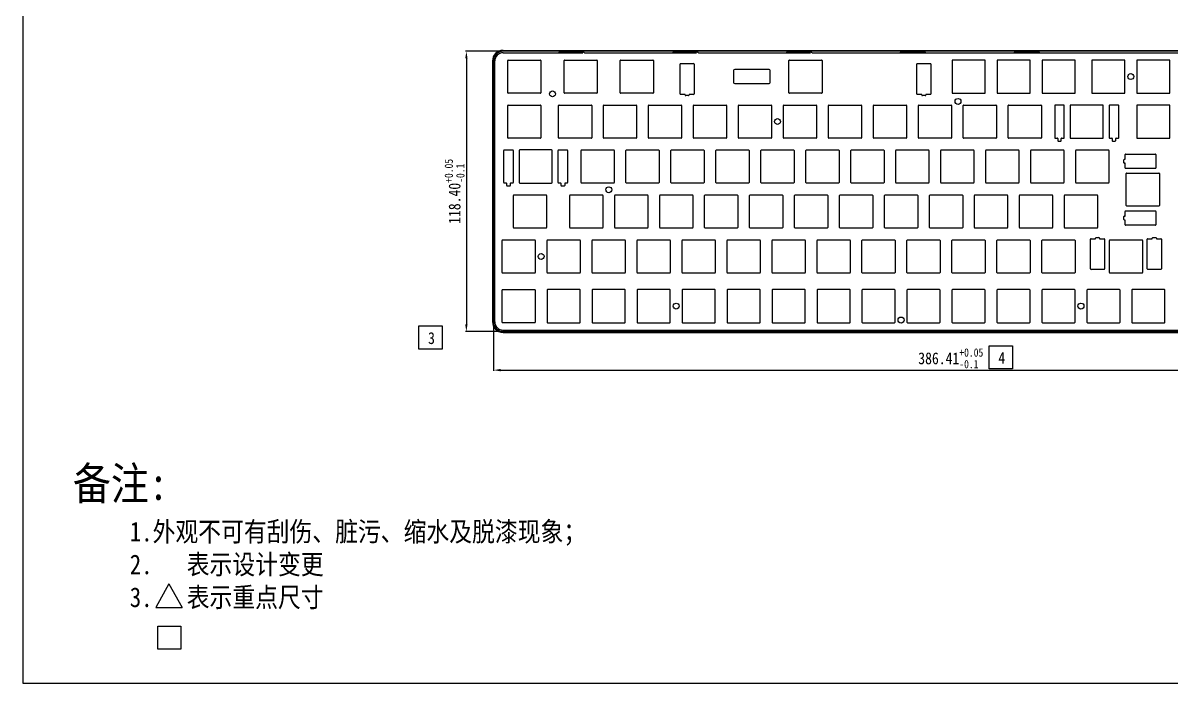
# Model space of a CAD drawing. Header units: millimetres. Extents: x 217 to 1040, y -1841 to -1207.
# Drawn here: x 216.9 to 701.9, y -1841.4 to -1562.5 of the extents above; entities that cross this region are included whole.
import ezdxf

# ---------------------------------------------------------------- set-up
doc = ezdxf.new("R2010")
doc.units = ezdxf.units.MM
doc.header["$PDMODE"] = 3
doc.header["$PDSIZE"] = 8
doc.layers.get('0').update_dxf_attribs({"linetype": 'CONTINUOUS'})
doc.layers.get('Defpoints').update_dxf_attribs({"linetype": 'CONTINUOUS'})
for name, color, linetype in [('图框', 7, 'CONTINUOUS'), ('文字说明', 7, 'CONTINUOUS'), ('标注尺寸', 2, 'CONTINUOUS')]:
    doc.layers.add(name, color=color, linetype=linetype)
doc.styles.get("Standard").update_dxf_attribs({"font": '', "width": 0.85, "height": 5})
doc.styles.get('Standard').set_extended_font_data('SimSun')
doc.dimstyles.get("Standard").update_dxf_attribs({"dimtxt": 5, "dimasz": 3, "dimexe": 0.3, "dimexo": 0.3, "dimgap": 1, "dimtad": 1, "dimzin": 1, "dimdsep": 46, "dimtxsty": 'Standard', "dimcen": 0.09, "dimclrd": 3, "dimclre": 3, "dimclrt": 3, "dimadec": 0, "dimazin": 2, "dimtp": 0.01, "dimtm": 0.01, "dimtfac": 1, "dimtofl": 0, "dimtmove": 0, "dimatfit": 3, "dimfxl": 0, "dimtolj": 1, "dimarcsym": 0})

# ---------------------------------------------------------------- blocks, each defined once
blk = doc.blocks.new('*D51')
at = {"layer": 'Defpoints', "color": 0}
for p in [(419.75, -1574.49), (404.23, -1692.89), (419.75, -1692.89)]:
    blk.add_point(p, dxfattribs=at)
at = {"layer": '标注尺寸', "color": 3, "lineweight": -2}
for p, q in [((419.45, -1574.49), (403.93, -1574.49)), ((404.23, -1577.49), (404.23, -1689.89)), ((419.45, -1692.89), (403.93, -1692.89))]:
    blk.add_line(p, q, dxfattribs=at)
at = {"layer": '标注尺寸', "color": 3}
for points in [[(403.73, -1577.49), (404.73, -1577.49), (404.23, -1574.49)], [(403.73, -1689.89), (404.73, -1689.89), (404.23, -1692.89)]]:
    blk.add_solid(points, dxfattribs=at)
at = {"layer": '标注尺寸', "color": 3, "insert": (399.23, -1633.69), "char_height": 5, "attachment_point": 5, "rotation": 90}
blk.add_mtext('\\A1;118.40{\\H0.7x;\\S+0.05^ -0.1;}', dxfattribs=at)
blk = doc.blocks.new('*D57')
at = {"layer": 'Defpoints', "color": 0}
for p in [(415.65, -1688.79), (802.06, -1688.79), (802.06, -1709.22)]:
    blk.add_point(p, dxfattribs=at)
at = {"layer": '标注尺寸', "color": 3, "lineweight": -2}
for p, q in [((415.65, -1689.09), (415.65, -1709.52)), ((802.06, -1689.09), (802.06, -1709.52)), ((418.65, -1709.22), (799.06, -1709.22))]:
    blk.add_line(p, q, dxfattribs=at)
at = {"layer": '标注尺寸', "color": 3}
for points in [[(418.65, -1708.72), (418.65, -1709.72), (415.65, -1709.22)], [(799.06, -1708.72), (799.06, -1709.72), (802.06, -1709.22)]]:
    blk.add_solid(points, dxfattribs=at)
at = {"layer": '标注尺寸', "color": 3, "insert": (608.86, -1704.22), "char_height": 5, "attachment_point": 5}
blk.add_mtext('\\A1;386.41{\\H0.7x;\\S+0.05^ -0.1;}', dxfattribs=at)

msp = doc.modelspace()

# ---------------------------------------------------------------- linework, layer by layer
at = {"color": 7, "linetype": 'Continuous'}
for p, q in [((419.753, -1574.092), (797.964, -1574.092)), ((797.964, -1574.492), (419.753, -1574.492)), ((419.753, -1575.092), (453.42, -1575.092)), ((444.771, -1574.663), (452.545, -1574.663)), ((454.284, -1575.092), (501.5, -1575.092)), ((492.851, -1574.663), (500.625, -1574.663)), ((502.366, -1575.092), (549.58, -1575.092)), ((540.931, -1574.663), (548.705, -1574.663)), ((550.444, -1575.092), (712.809, -1575.092)), ((589.011, -1574.663), (596.785, -1574.663)), ((637.091, -1574.663), (644.865, -1574.663)), ((415.253, -1578.592), (415.253, -1688.791)), ((415.653, -1688.791), (415.653, -1578.592)), ((416.253, -1688.791), (416.253, -1578.592)), ((421.728, -1591.992), (421.728, -1578.392)), ((421.928, -1578.192), (435.528, -1578.192)), ((435.728, -1578.392), (435.728, -1591.992)), ((445.488, -1591.992), (445.488, -1578.392)), ((445.688, -1578.192), (459.288, -1578.192)), ((459.488, -1578.392), (459.488, -1591.992)), ((469.248, -1591.992), (469.248, -1578.392)), ((469.448, -1578.192), (483.048, -1578.192)), ((483.248, -1578.392), (483.248, -1591.992)), ((494.483, -1592.442), (494.483, -1579.942)), ((494.733, -1579.692), (500.233, -1579.692)), ((500.483, -1579.942), (500.483, -1592.442)), ((540.508, -1591.992), (540.508, -1578.392)), ((540.708, -1578.192), (554.308, -1578.192)), ((554.508, -1578.392), (554.508, -1591.992)), ((594.483, -1592.442), (594.483, -1579.942)), ((594.733, -1579.692), (600.233, -1579.692)), ((600.483, -1579.942), (600.483, -1592.442)), ((609.408, -1578.392), (609.408, -1591.992)), ((623.208, -1578.192), (609.608, -1578.192)), ((623.408, -1591.992), (623.408, -1578.392)), ((628.408, -1578.392), (628.408, -1591.992)), ((642.208, -1578.192), (628.608, -1578.192)), ((642.408, -1591.992), (642.408, -1578.392)), ((647.408, -1578.392), (647.408, -1591.992)), ((661.208, -1578.192), (647.608, -1578.192)), ((661.408, -1591.992), (661.408, -1578.392)), ((668.408, -1578.392), (668.408, -1591.992)), ((682.208, -1578.192), (668.608, -1578.192)), ((682.408, -1591.992), (682.408, -1578.392)), ((687.408, -1578.392), (687.408, -1591.992)), ((701.208, -1578.192), (687.608, -1578.192)), ((701.408, -1591.992), (701.408, -1578.392)), ((517.135, -1582.66), (517.135, -1587.66)), ((532.135, -1582.16), (517.635, -1582.16)), ((532.635, -1587.66), (532.635, -1582.66)), ((415.753, -1598.12), (415.753, -1587.864)), ((517.635, -1588.16), (532.135, -1588.16)), ((435.528, -1592.192), (421.928, -1592.192)), ((459.288, -1592.192), (445.688, -1592.192)), ((483.048, -1592.192), (469.448, -1592.192)), ((496.633, -1592.692), (494.733, -1592.692)), ((496.633, -1592.942), (496.633, -1592.692)), ((498.083, -1593.192), (496.883, -1593.192)), ((498.333, -1592.692), (498.333, -1592.942)), ((500.233, -1592.692), (498.333, -1592.692)), ((554.308, -1592.192), (540.708, -1592.192)), ((596.633, -1592.692), (594.733, -1592.692)), ((596.633, -1592.942), (596.633, -1592.692)), ((598.083, -1593.192), (596.883, -1593.192)), ((598.333, -1592.692), (598.333, -1592.942)), ((600.233, -1592.692), (598.333, -1592.692)), ((609.608, -1592.192), (623.208, -1592.192)), ((628.608, -1592.192), (642.208, -1592.192)), ((647.608, -1592.192), (661.208, -1592.192)), ((668.608, -1592.192), (682.208, -1592.192)), ((687.608, -1592.192), (701.208, -1592.192)), ((421.728, -1610.992), (421.728, -1597.392)), ((421.928, -1597.192), (435.528, -1597.192)), ((435.728, -1597.392), (435.728, -1610.992)), ((443.168, -1610.992), (443.168, -1597.392)), ((443.368, -1597.192), (456.968, -1597.192)), ((457.168, -1597.392), (457.168, -1610.992)), ((462.168, -1610.992), (462.168, -1597.392)), ((462.368, -1597.192), (475.968, -1597.192)), ((476.168, -1597.392), (476.168, -1610.992)), ((481.168, -1610.992), (481.168, -1597.392)), ((481.368, -1597.192), (494.968, -1597.192)), ((495.168, -1597.392), (495.168, -1610.992)), ((500.168, -1610.992), (500.168, -1597.392)), ((500.368, -1597.192), (513.968, -1597.192)), ((514.168, -1597.392), (514.168, -1610.992)), ((519.168, -1610.992), (519.168, -1597.392)), ((519.368, -1597.192), (532.968, -1597.192)), ((533.168, -1597.392), (533.168, -1610.992)), ((538.168, -1610.992), (538.168, -1597.392)), ((538.368, -1597.192), (551.968, -1597.192)), ((552.168, -1597.392), (552.168, -1610.992)), ((557.168, -1610.992), (557.168, -1597.392)), ((557.368, -1597.192), (570.968, -1597.192)), ((571.168, -1597.392), (571.168, -1610.992)), ((576.168, -1610.992), (576.168, -1597.392)), ((576.368, -1597.192), (589.968, -1597.192)), ((590.168, -1597.392), (590.168, -1610.992)), ((595.168, -1610.992), (595.168, -1597.392)), ((595.368, -1597.192), (608.968, -1597.192)), ((609.168, -1597.392), (609.168, -1610.992)), ((614.168, -1610.992), (614.168, -1597.392)), ((614.368, -1597.192), (627.968, -1597.192)), ((628.168, -1597.392), (628.168, -1610.992)), ((633.168, -1610.992), (633.168, -1597.392)), ((633.368, -1597.192), (646.968, -1597.192)), ((647.168, -1597.392), (647.168, -1610.992)), ((652.798, -1597.392), (652.798, -1610.992)), ((656.598, -1597.192), (652.998, -1597.192)), ((656.798, -1610.992), (656.798, -1597.392)), ((659.298, -1597.392), (659.298, -1610.992)), ((673.098, -1597.192), (659.498, -1597.192)), ((673.298, -1610.992), (673.298, -1597.392)), ((675.798, -1597.392), (675.798, -1610.992)), ((679.598, -1597.192), (675.998, -1597.192)), ((679.798, -1610.992), (679.798, -1597.392)), ((687.408, -1597.392), (687.408, -1610.992)), ((701.208, -1597.192), (687.608, -1597.192)), ((701.408, -1610.992), (701.408, -1597.392)), ((435.528, -1611.192), (421.928, -1611.192)), ((456.968, -1611.192), (443.368, -1611.192)), ((475.968, -1611.192), (462.368, -1611.192)), ((494.968, -1611.192), (481.368, -1611.192)), ((513.968, -1611.192), (500.368, -1611.192)), ((532.968, -1611.192), (519.368, -1611.192)), ((551.968, -1611.192), (538.368, -1611.192)), ((570.968, -1611.192), (557.368, -1611.192)), ((589.968, -1611.192), (576.368, -1611.192)), ((608.968, -1611.192), (595.368, -1611.192)), ((627.968, -1611.192), (614.368, -1611.192)), ((646.968, -1611.192), (633.368, -1611.192)), ((652.998, -1611.192), (653.848, -1611.192)), ((654.048, -1611.392), (654.048, -1612.242)), ((654.248, -1612.442), (655.348, -1612.442)), ((655.548, -1612.242), (655.548, -1611.392)), ((655.748, -1611.192), (656.598, -1611.192)), ((659.498, -1611.192), (673.098, -1611.192)), ((675.998, -1611.192), (676.848, -1611.192)), ((677.048, -1611.392), (677.048, -1612.242)), ((677.248, -1612.442), (678.348, -1612.442)), ((678.548, -1612.242), (678.548, -1611.392)), ((678.748, -1611.192), (679.598, -1611.192)), ((687.608, -1611.192), (701.208, -1611.192)), ((420.008, -1629.992), (420.008, -1616.392)), ((420.208, -1616.192), (423.808, -1616.192)), ((424.008, -1616.392), (424.008, -1629.992)), ((426.508, -1616.462), (426.508, -1629.922)), ((440.238, -1616.192), (426.778, -1616.192)), ((440.508, -1629.922), (440.508, -1616.462)), ((443.008, -1629.992), (443.008, -1616.392)), ((443.208, -1616.192), (446.808, -1616.192)), ((447.008, -1616.392), (447.008, -1629.992)), ((452.658, -1629.992), (452.658, -1616.392)), ((452.858, -1616.192), (466.458, -1616.192)), ((466.658, -1616.392), (466.658, -1629.992)), ((471.658, -1629.992), (471.658, -1616.392)), ((471.858, -1616.192), (485.458, -1616.192)), ((485.658, -1616.392), (485.658, -1629.992)), ((490.658, -1629.992), (490.658, -1616.392)), ((490.858, -1616.192), (504.458, -1616.192)), ((504.658, -1616.392), (504.658, -1629.992)), ((509.658, -1629.992), (509.658, -1616.392)), ((509.858, -1616.192), (523.458, -1616.192)), ((523.658, -1616.392), (523.658, -1629.992)), ((528.658, -1629.992), (528.658, -1616.392)), ((528.858, -1616.192), (542.458, -1616.192)), ((542.658, -1616.392), (542.658, -1629.992)), ((547.658, -1629.992), (547.658, -1616.392)), ((547.858, -1616.192), (561.458, -1616.192)), ((561.658, -1616.392), (561.658, -1629.992)), ((566.658, -1629.992), (566.658, -1616.392)), ((566.858, -1616.192), (580.458, -1616.192)), ((580.658, -1616.392), (580.658, -1629.992)), ((585.658, -1629.992), (585.658, -1616.392)), ((585.858, -1616.192), (599.458, -1616.192)), ((599.658, -1616.392), (599.658, -1629.992)), ((604.658, -1629.992), (604.658, -1616.392)), ((604.858, -1616.192), (618.458, -1616.192)), ((618.658, -1616.392), (618.658, -1629.992)), ((623.658, -1629.992), (623.658, -1616.392)), ((623.858, -1616.192), (637.458, -1616.192)), ((637.658, -1616.392), (637.658, -1629.992)), ((642.658, -1629.992), (642.658, -1616.392)), ((642.858, -1616.192), (656.458, -1616.192)), ((656.658, -1616.392), (656.658, -1629.992)), ((661.658, -1629.992), (661.658, -1616.392)), ((661.858, -1616.192), (675.458, -1616.192)), ((675.658, -1616.392), (675.658, -1629.992)), ((682.521, -1620.122), (682.521, -1618.172)), ((682.721, -1617.972), (695.321, -1617.972)), ((695.521, -1618.172), (695.521, -1623.772)), ((682.021, -1621.622), (682.021, -1620.322)), ((682.221, -1620.122), (682.521, -1620.122)), ((682.521, -1621.822), (682.221, -1621.822)), ((682.521, -1623.772), (682.521, -1621.822)), ((695.321, -1623.972), (682.721, -1623.972)), ((683.018, -1639.722), (683.018, -1626.122)), ((683.218, -1625.922), (696.818, -1625.922)), ((697.018, -1626.122), (697.018, -1639.722)), ((421.058, -1630.192), (420.208, -1630.192)), ((421.258, -1631.242), (421.258, -1630.392)), ((422.558, -1631.442), (421.458, -1631.442)), ((422.758, -1630.392), (422.758, -1631.242)), ((423.808, -1630.192), (422.958, -1630.192)), ((426.778, -1630.192), (440.238, -1630.192)), ((444.058, -1630.192), (443.208, -1630.192)), ((444.258, -1631.242), (444.258, -1630.392)), ((445.558, -1631.442), (444.458, -1631.442)), ((445.758, -1630.392), (445.758, -1631.242)), ((446.808, -1630.192), (445.958, -1630.192)), ((466.458, -1630.192), (452.858, -1630.192)), ((485.458, -1630.192), (471.858, -1630.192)), ((504.458, -1630.192), (490.858, -1630.192)), ((523.458, -1630.192), (509.858, -1630.192)), ((542.458, -1630.192), (528.858, -1630.192)), ((561.458, -1630.192), (547.858, -1630.192)), ((580.458, -1630.192), (566.858, -1630.192)), ((599.458, -1630.192), (585.858, -1630.192)), ((618.458, -1630.192), (604.858, -1630.192)), ((637.458, -1630.192), (623.858, -1630.192)), ((656.458, -1630.192), (642.858, -1630.192)), ((675.458, -1630.192), (661.858, -1630.192)), ((415.753, -1643.868), (415.753, -1635.116)), ((424.123, -1648.992), (424.123, -1635.392)), ((424.323, -1635.192), (437.923, -1635.192)), ((438.123, -1635.392), (438.123, -1648.992)), ((447.888, -1648.992), (447.888, -1635.392)), ((448.088, -1635.192), (461.688, -1635.192)), ((461.888, -1635.392), (461.888, -1648.992)), ((466.888, -1648.992), (466.888, -1635.392)), ((467.088, -1635.192), (480.688, -1635.192)), ((480.888, -1635.392), (480.888, -1648.992)), ((485.888, -1648.992), (485.888, -1635.392)), ((486.088, -1635.192), (499.688, -1635.192)), ((499.888, -1635.392), (499.888, -1648.992)), ((504.888, -1648.992), (504.888, -1635.392)), ((505.088, -1635.192), (518.688, -1635.192)), ((518.888, -1635.392), (518.888, -1648.992)), ((523.888, -1648.992), (523.888, -1635.392)), ((524.088, -1635.192), (537.688, -1635.192)), ((537.888, -1635.392), (537.888, -1648.992)), ((542.888, -1648.992), (542.888, -1635.392)), ((543.088, -1635.192), (556.688, -1635.192)), ((556.888, -1635.392), (556.888, -1648.992)), ((561.888, -1648.992), (561.888, -1635.392)), ((562.088, -1635.192), (575.688, -1635.192)), ((575.888, -1635.392), (575.888, -1648.992)), ((580.888, -1648.992), (580.888, -1635.392)), ((581.088, -1635.192), (594.688, -1635.192)), ((594.888, -1635.392), (594.888, -1648.992)), ((599.888, -1648.992), (599.888, -1635.392)), ((600.088, -1635.192), (613.688, -1635.192)), ((613.888, -1635.392), (613.888, -1648.992)), ((618.888, -1648.992), (618.888, -1635.392)), ((619.088, -1635.192), (632.688, -1635.192)), ((632.888, -1635.392), (632.888, -1648.992)), ((637.888, -1648.992), (637.888, -1635.392)), ((638.088, -1635.192), (651.688, -1635.192)), ((651.888, -1635.392), (651.888, -1648.992)), ((656.888, -1648.992), (656.888, -1635.392)), ((657.088, -1635.192), (670.688, -1635.192)), ((670.888, -1635.392), (670.888, -1648.992)), ((682.221, -1644.122), (682.521, -1644.122)), ((682.521, -1644.122), (682.521, -1642.172)), ((682.721, -1641.972), (695.321, -1641.972)), ((696.818, -1639.922), (683.218, -1639.922)), ((695.521, -1642.172), (695.521, -1647.772)), ((682.021, -1645.622), (682.021, -1644.322)), ((682.521, -1645.822), (682.221, -1645.822)), ((682.521, -1647.772), (682.521, -1645.822)), ((695.321, -1647.972), (682.721, -1647.972)), ((437.923, -1649.192), (424.323, -1649.192)), ((461.688, -1649.192), (448.088, -1649.192)), ((480.688, -1649.192), (467.088, -1649.192)), ((499.688, -1649.192), (486.088, -1649.192)), ((518.688, -1649.192), (505.088, -1649.192)), ((537.688, -1649.192), (524.088, -1649.192)), ((556.688, -1649.192), (543.088, -1649.192)), ((575.688, -1649.192), (562.088, -1649.192)), ((594.688, -1649.192), (581.088, -1649.192)), ((613.688, -1649.192), (600.088, -1649.192)), ((632.688, -1649.192), (619.088, -1649.192)), ((651.688, -1649.192), (638.088, -1649.192)), ((670.688, -1649.192), (657.088, -1649.192)), ((668.108, -1653.692), (670.008, -1653.692)), ((670.008, -1653.692), (670.008, -1653.442)), ((670.258, -1653.192), (671.458, -1653.192)), ((671.708, -1653.442), (671.708, -1653.692)), ((671.708, -1653.692), (673.608, -1653.692)), ((692.108, -1653.692), (694.008, -1653.692)), ((694.008, -1653.692), (694.008, -1653.442)), ((694.258, -1653.192), (695.458, -1653.192)), ((695.708, -1653.442), (695.708, -1653.692)), ((695.708, -1653.692), (697.608, -1653.692)), ((419.358, -1667.992), (419.358, -1654.392)), ((419.558, -1654.192), (433.158, -1654.192)), ((433.358, -1654.392), (433.358, -1667.992)), ((438.358, -1667.992), (438.358, -1654.392)), ((438.558, -1654.192), (452.158, -1654.192)), ((452.358, -1654.392), (452.358, -1667.992)), ((457.358, -1667.992), (457.358, -1654.392)), ((457.558, -1654.192), (471.158, -1654.192)), ((471.358, -1654.392), (471.358, -1667.992)), ((476.358, -1667.992), (476.358, -1654.392)), ((476.558, -1654.192), (490.158, -1654.192)), ((490.358, -1654.392), (490.358, -1667.992)), ((495.358, -1667.992), (495.358, -1654.392)), ((495.558, -1654.192), (509.158, -1654.192)), ((509.358, -1654.392), (509.358, -1667.992)), ((514.358, -1667.992), (514.358, -1654.392)), ((514.558, -1654.192), (528.158, -1654.192)), ((528.358, -1654.392), (528.358, -1667.992)), ((533.358, -1667.992), (533.358, -1654.392)), ((533.558, -1654.192), (547.158, -1654.192)), ((547.358, -1654.392), (547.358, -1667.992)), ((552.358, -1667.992), (552.358, -1654.392)), ((552.558, -1654.192), (566.158, -1654.192)), ((566.358, -1654.392), (566.358, -1667.992)), ((571.358, -1667.992), (571.358, -1654.392)), ((571.558, -1654.192), (585.158, -1654.192)), ((585.358, -1654.392), (585.358, -1667.992)), ((590.358, -1667.992), (590.358, -1654.392)), ((590.558, -1654.192), (604.158, -1654.192)), ((604.358, -1654.392), (604.358, -1667.992)), ((609.358, -1667.992), (609.358, -1654.392)), ((609.558, -1654.192), (623.158, -1654.192)), ((623.358, -1654.392), (623.358, -1667.992)), ((628.358, -1667.992), (628.358, -1654.392)), ((628.558, -1654.192), (642.158, -1654.192)), ((642.358, -1654.392), (642.358, -1667.992)), ((647.358, -1667.992), (647.358, -1654.392)), ((647.558, -1654.192), (661.158, -1654.192)), ((661.358, -1654.392), (661.358, -1667.992)), ((667.858, -1666.442), (667.858, -1653.942)), ((673.858, -1653.942), (673.858, -1666.442)), ((675.858, -1667.992), (675.858, -1654.392)), ((676.058, -1654.192), (689.658, -1654.192)), ((689.858, -1654.392), (689.858, -1667.992)), ((691.858, -1666.442), (691.858, -1653.942)), ((697.858, -1653.942), (697.858, -1666.442)), ((415.753, -1675.02), (415.753, -1664.764)), ((433.158, -1668.192), (419.558, -1668.192)), ((452.158, -1668.192), (438.558, -1668.192)), ((471.158, -1668.192), (457.558, -1668.192)), ((490.158, -1668.192), (476.558, -1668.192)), ((509.158, -1668.192), (495.558, -1668.192)), ((528.158, -1668.192), (514.558, -1668.192)), ((547.158, -1668.192), (533.558, -1668.192)), ((566.158, -1668.192), (552.558, -1668.192)), ((585.158, -1668.192), (571.558, -1668.192)), ((604.158, -1668.192), (590.558, -1668.192)), ((623.158, -1668.192), (609.558, -1668.192)), ((642.158, -1668.192), (628.558, -1668.192)), ((661.158, -1668.192), (647.558, -1668.192)), ((673.608, -1666.692), (668.108, -1666.692)), ((689.658, -1668.192), (676.058, -1668.192)), ((697.608, -1666.692), (692.108, -1666.692)), ((419.358, -1688.992), (419.358, -1675.392)), ((419.558, -1675.192), (433.158, -1675.192)), ((433.358, -1675.392), (433.358, -1688.992)), ((438.358, -1675.392), (438.358, -1688.992)), ((452.158, -1675.192), (438.558, -1675.192)), ((452.358, -1688.992), (452.358, -1675.392)), ((457.358, -1675.392), (457.358, -1688.992)), ((471.158, -1675.192), (457.558, -1675.192)), ((471.358, -1688.992), (471.358, -1675.392)), ((476.358, -1675.392), (476.358, -1688.992)), ((490.158, -1675.192), (476.558, -1675.192)), ((490.358, -1688.992), (490.358, -1675.392)), ((495.358, -1675.392), (495.358, -1688.992)), ((509.158, -1675.192), (495.558, -1675.192)), ((509.358, -1688.992), (509.358, -1675.392)), ((514.358, -1675.392), (514.358, -1688.992)), ((528.158, -1675.192), (514.558, -1675.192)), ((528.358, -1688.992), (528.358, -1675.392)), ((533.358, -1675.392), (533.358, -1688.992)), ((547.158, -1675.192), (533.558, -1675.192)), ((547.358, -1688.992), (547.358, -1675.392)), ((552.358, -1675.392), (552.358, -1688.992)), ((566.158, -1675.192), (552.558, -1675.192)), ((566.358, -1688.992), (566.358, -1675.392)), ((571.358, -1675.392), (571.358, -1688.992)), ((585.158, -1675.192), (571.558, -1675.192)), ((585.358, -1688.992), (585.358, -1675.392)), ((590.358, -1675.392), (590.358, -1688.992)), ((604.158, -1675.192), (590.558, -1675.192)), ((604.358, -1688.992), (604.358, -1675.392)), ((609.358, -1675.392), (609.358, -1688.992)), ((623.158, -1675.192), (609.558, -1675.192)), ((623.358, -1688.992), (623.358, -1675.392)), ((628.358, -1675.392), (628.358, -1688.992)), ((642.158, -1675.192), (628.558, -1675.192)), ((642.358, -1688.992), (642.358, -1675.392)), ((647.358, -1675.392), (647.358, -1688.992)), ((661.158, -1675.192), (647.558, -1675.192)), ((661.358, -1688.992), (661.358, -1675.392)), ((666.358, -1675.392), (666.358, -1688.992)), ((680.158, -1675.192), (666.558, -1675.192)), ((680.358, -1688.992), (680.358, -1675.392)), ((685.358, -1675.392), (685.358, -1688.992)), ((699.158, -1675.192), (685.558, -1675.192)), ((699.358, -1688.992), (699.358, -1675.392)), ((433.158, -1689.192), (419.558, -1689.192)), ((419.753, -1692.292), (797.964, -1692.292)), ((438.558, -1689.192), (452.158, -1689.192)), ((457.558, -1689.192), (471.158, -1689.192)), ((476.558, -1689.192), (490.158, -1689.192)), ((495.558, -1689.192), (509.158, -1689.192)), ((514.558, -1689.192), (528.158, -1689.192)), ((533.558, -1689.192), (547.158, -1689.192)), ((552.558, -1689.192), (566.158, -1689.192)), ((571.558, -1689.192), (585.158, -1689.192)), ((590.558, -1689.192), (604.158, -1689.192)), ((609.558, -1689.192), (623.158, -1689.192)), ((628.558, -1689.192), (642.158, -1689.192)), ((647.558, -1689.192), (661.158, -1689.192)), ((666.558, -1689.192), (680.158, -1689.192)), ((685.558, -1689.192), (699.158, -1689.192)), ((419.753, -1692.892), (797.964, -1692.892)), ((419.753, -1693.292), (797.964, -1693.292)), ((460.53, -1692.792), (470.786, -1692.792)), ((501.53, -1692.792), (511.786, -1692.792)), ((541.53, -1692.792), (551.786, -1692.792)), ((584.43, -1692.792), (594.686, -1692.792)), ((632.93, -1692.792), (643.186, -1692.792))]:
    msp.add_line(p, q, dxfattribs=at)
for centre in [(684.908, -1585.192), (440.609, -1592.487), (611.917, -1595.672), (535.668, -1604.192), (464.388, -1632.992), (435.813, -1661.192), (492.858, -1682.155), (663.858, -1682.155), (587.858, -1688.055)]:
    msp.add_circle(centre, 1.25, dxfattribs=at)
for centre, radius, start, end in [((419.753, -1578.592), 4.5, 90.00182, 180), ((419.753, -1578.592), 4.1, 90, 180.00365), ((419.753, -1578.592), 3.5, 90, 180.00183), ((421.928, -1578.392), 0.2, 90, 180), ((435.528, -1578.392), 0.2, 0, 90), ((445.688, -1578.392), 0.2, 90, 180), ((459.288, -1578.392), 0.2, 0, 90), ((469.448, -1578.392), 0.2, 90, 180), ((483.048, -1578.392), 0.2, 0, 90), ((494.733, -1579.942), 0.25, 90, 180), ((500.233, -1579.942), 0.25, 0, 90), ((540.708, -1578.392), 0.2, 90, 180), ((554.308, -1578.392), 0.2, 0, 90), ((594.733, -1579.942), 0.25, 90, 180), ((600.233, -1579.942), 0.25, 0, 90), ((609.608, -1578.392), 0.2, 90, 180), ((623.208, -1578.392), 0.2, 0, 90), ((628.608, -1578.392), 0.2, 90, 180), ((642.208, -1578.392), 0.2, 0, 90), ((647.608, -1578.392), 0.2, 90, 180), ((661.208, -1578.392), 0.2, 0, 90), ((668.608, -1578.392), 0.2, 90, 180), ((682.208, -1578.392), 0.2, 0, 90), ((687.608, -1578.392), 0.2, 90, 180), ((701.208, -1578.392), 0.2, 0, 90), ((517.635, -1582.66), 0.5, 90, 180), ((532.135, -1582.66), 0.5, 0, 90), ((416.253, -1587.864), 0.5, 90, 180), ((517.635, -1587.66), 0.5, 180, 270), ((532.135, -1587.66), 0.5, 270, 0), ((421.928, -1591.992), 0.2, 180, 270), ((435.528, -1591.992), 0.2, 270, 0), ((445.688, -1591.992), 0.2, 180, 270), ((459.288, -1591.992), 0.2, 270, 0), ((469.448, -1591.992), 0.2, 180, 270), ((483.048, -1591.992), 0.2, 270, 0), ((494.733, -1592.442), 0.25, 180, 270), ((496.883, -1592.942), 0.25, 180, 270), ((498.083, -1592.942), 0.25, 270, 0), ((500.233, -1592.442), 0.25, 270, 0), ((540.708, -1591.992), 0.2, 180, 270), ((554.308, -1591.992), 0.2, 270, 0), ((594.733, -1592.442), 0.25, 180, 270), ((596.883, -1592.942), 0.25, 180, 270), ((598.083, -1592.942), 0.25, 270, 0), ((600.233, -1592.442), 0.25, 270, 0), ((609.608, -1591.992), 0.2, 180, 270), ((623.208, -1591.992), 0.2, 270, 0), ((628.608, -1591.992), 0.2, 180, 270), ((642.208, -1591.992), 0.2, 270, 0), ((647.608, -1591.992), 0.2, 180, 270), ((661.208, -1591.992), 0.2, 270, 0), ((668.608, -1591.992), 0.2, 180, 270), ((682.208, -1591.992), 0.2, 270, 0), ((687.608, -1591.992), 0.2, 180, 270), ((701.208, -1591.992), 0.2, 270, 0), ((416.253, -1598.12), 0.5, 180, 270), ((421.928, -1597.392), 0.2, 90, 180), ((435.528, -1597.392), 0.2, 0, 90), ((443.368, -1597.392), 0.2, 90, 180), ((456.968, -1597.392), 0.2, 0, 90), ((462.368, -1597.392), 0.2, 90, 180), ((475.968, -1597.392), 0.2, 0, 90), ((481.368, -1597.392), 0.2, 90, 180), ((494.968, -1597.392), 0.2, 0, 90), ((500.368, -1597.392), 0.2, 90, 180), ((513.968, -1597.392), 0.2, 0, 90), ((519.368, -1597.392), 0.2, 90, 180), ((532.968, -1597.392), 0.2, 0, 90), ((538.368, -1597.392), 0.2, 90, 180), ((551.968, -1597.392), 0.2, 0, 90), ((557.368, -1597.392), 0.2, 90, 180), ((570.968, -1597.392), 0.2, 0, 90), ((576.368, -1597.392), 0.2, 90, 180), ((589.968, -1597.392), 0.2, 0, 90), ((595.368, -1597.392), 0.2, 90, 180), ((608.968, -1597.392), 0.2, 0, 90), ((614.368, -1597.392), 0.2, 90, 180), ((627.968, -1597.392), 0.2, 0, 90), ((633.368, -1597.392), 0.2, 90, 180), ((646.968, -1597.392), 0.2, 0, 90), ((652.998, -1597.392), 0.2, 90, 180), ((656.598, -1597.392), 0.2, 0, 90), ((659.498, -1597.392), 0.2, 90, 180), ((673.098, -1597.392), 0.2, 0, 90), ((675.998, -1597.392), 0.2, 90, 180), ((679.598, -1597.392), 0.2, 0, 90), ((687.608, -1597.392), 0.2, 90, 180), ((701.208, -1597.392), 0.2, 0, 90), ((421.928, -1610.992), 0.2, 180, 270), ((435.528, -1610.992), 0.2, 270, 0), ((443.368, -1610.992), 0.2, 180, 270), ((456.968, -1610.992), 0.2, 270, 0), ((462.368, -1610.992), 0.2, 180, 270), ((475.968, -1610.992), 0.2, 270, 0), ((481.368, -1610.992), 0.2, 180, 270), ((494.968, -1610.992), 0.2, 270, 0), ((500.368, -1610.992), 0.2, 180, 270), ((513.968, -1610.992), 0.2, 270, 0), ((519.368, -1610.992), 0.2, 180, 270), ((532.968, -1610.992), 0.2, 270, 0), ((538.368, -1610.992), 0.2, 180, 270), ((551.968, -1610.992), 0.2, 270, 0), ((557.368, -1610.992), 0.2, 180, 270), ((570.968, -1610.992), 0.2, 270, 0), ((576.368, -1610.992), 0.2, 180, 270), ((589.968, -1610.992), 0.2, 270, 0), ((595.368, -1610.992), 0.2, 180, 270), ((608.968, -1610.992), 0.2, 270, 0), ((614.368, -1610.992), 0.2, 180, 270), ((627.968, -1610.992), 0.2, 270, 0), ((633.368, -1610.992), 0.2, 180, 270), ((646.968, -1610.992), 0.2, 270, 0), ((652.998, -1610.992), 0.2, 180, 270), ((653.848, -1611.392), 0.2, 0, 90), ((654.248, -1612.242), 0.2, 180, 270), ((655.348, -1612.242), 0.2, 270, 0), ((655.748, -1611.392), 0.2, 90, 180), ((656.598, -1610.992), 0.2, 270, 0), ((659.498, -1610.992), 0.2, 180, 270), ((673.098, -1610.992), 0.2, 270, 0), ((675.998, -1610.992), 0.2, 180, 270), ((676.848, -1611.392), 0.2, 0, 90), ((677.248, -1612.242), 0.2, 180, 270), ((678.348, -1612.242), 0.2, 270, 0), ((678.748, -1611.392), 0.2, 90, 180), ((679.598, -1610.992), 0.2, 270, 0), ((687.608, -1610.992), 0.2, 180, 270), ((701.208, -1610.992), 0.2, 270, 0), ((420.208, -1616.392), 0.2, 90, 180), ((423.808, -1616.392), 0.2, 0, 90), ((426.778, -1616.462), 0.27, 90, 180), ((440.238, -1616.462), 0.27, 0, 90), ((443.208, -1616.392), 0.2, 90, 180), ((446.808, -1616.392), 0.2, 0, 90), ((452.858, -1616.392), 0.2, 90, 180), ((466.458, -1616.392), 0.2, 0, 90), ((471.858, -1616.392), 0.2, 90, 180), ((485.458, -1616.392), 0.2, 0, 90), ((490.858, -1616.392), 0.2, 90, 180), ((504.458, -1616.392), 0.2, 0, 90), ((509.858, -1616.392), 0.2, 90, 180), ((523.458, -1616.392), 0.2, 0, 90), ((528.858, -1616.392), 0.2, 90, 180), ((542.458, -1616.392), 0.2, 0, 90), ((547.858, -1616.392), 0.2, 90, 180), ((561.458, -1616.392), 0.2, 0, 90), ((566.858, -1616.392), 0.2, 90, 180), ((580.458, -1616.392), 0.2, 0, 90), ((585.858, -1616.392), 0.2, 90, 180), ((599.458, -1616.392), 0.2, 0, 90), ((604.858, -1616.392), 0.2, 90, 180), ((618.458, -1616.392), 0.2, 0, 90), ((623.858, -1616.392), 0.2, 90, 180), ((637.458, -1616.392), 0.2, 0, 90), ((642.858, -1616.392), 0.2, 90, 180), ((656.458, -1616.392), 0.2, 0, 90), ((661.858, -1616.392), 0.2, 90, 180), ((675.458, -1616.392), 0.2, 0, 90), ((682.721, -1618.172), 0.2, 90, 180), ((695.321, -1618.172), 0.2, 0, 90), ((682.221, -1620.322), 0.2, 90, 180), ((682.221, -1621.622), 0.2, 180, 270), ((682.721, -1623.772), 0.2, 180, 270), ((695.321, -1623.772), 0.2, 270, 0), ((683.218, -1626.122), 0.2, 90, 180), ((696.818, -1626.122), 0.2, 0, 90), ((420.208, -1629.992), 0.2, 180, 270), ((421.058, -1630.392), 0.2, 0, 90), ((421.458, -1631.242), 0.2, 180, 270), ((422.558, -1631.242), 0.2, 270, 0), ((422.958, -1630.392), 0.2, 90, 180), ((423.808, -1629.992), 0.2, 270, 0), ((426.778, -1629.922), 0.27, 180, 270), ((440.238, -1629.922), 0.27, 270, 0), ((443.208, -1629.992), 0.2, 180, 270), ((444.058, -1630.392), 0.2, 0, 90), ((444.458, -1631.242), 0.2, 180, 270), ((445.558, -1631.242), 0.2, 270, 0), ((445.958, -1630.392), 0.2, 90, 180), ((446.808, -1629.992), 0.2, 270, 0), ((452.858, -1629.992), 0.2, 180, 270), ((466.458, -1629.992), 0.2, 270, 0), ((471.858, -1629.992), 0.2, 180, 270), ((485.458, -1629.992), 0.2, 270, 0), ((490.858, -1629.992), 0.2, 180, 270), ((504.458, -1629.992), 0.2, 270, 0), ((509.858, -1629.992), 0.2, 180, 270), ((523.458, -1629.992), 0.2, 270, 0), ((528.858, -1629.992), 0.2, 180, 270), ((542.458, -1629.992), 0.2, 270, 0), ((547.858, -1629.992), 0.2, 180, 270), ((561.458, -1629.992), 0.2, 270, 0), ((566.858, -1629.992), 0.2, 180, 270), ((580.458, -1629.992), 0.2, 270, 0), ((585.858, -1629.992), 0.2, 180, 270), ((599.458, -1629.992), 0.2, 270, 0), ((604.858, -1629.992), 0.2, 180, 270), ((618.458, -1629.992), 0.2, 270, 0), ((623.858, -1629.992), 0.2, 180, 270), ((637.458, -1629.992), 0.2, 270, 0), ((642.858, -1629.992), 0.2, 180, 270), ((656.458, -1629.992), 0.2, 270, 0), ((661.858, -1629.992), 0.2, 180, 270), ((675.458, -1629.992), 0.2, 270, 0), ((416.253, -1635.116), 0.5, 90, 180), ((424.323, -1635.392), 0.2, 90, 180), ((437.923, -1635.392), 0.2, 0, 90), ((448.088, -1635.392), 0.2, 90, 180), ((461.688, -1635.392), 0.2, 0, 90), ((467.088, -1635.392), 0.2, 90, 180), ((480.688, -1635.392), 0.2, 0, 90), ((486.088, -1635.392), 0.2, 90, 180), ((499.688, -1635.392), 0.2, 0, 90), ((505.088, -1635.392), 0.2, 90, 180), ((518.688, -1635.392), 0.2, 0, 90), ((524.088, -1635.392), 0.2, 90, 180), ((537.688, -1635.392), 0.2, 0, 90), ((543.088, -1635.392), 0.2, 90, 180), ((556.688, -1635.392), 0.2, 0, 90), ((562.088, -1635.392), 0.2, 90, 180), ((575.688, -1635.392), 0.2, 0, 90), ((581.088, -1635.392), 0.2, 90, 180), ((594.688, -1635.392), 0.2, 0, 90), ((600.088, -1635.392), 0.2, 90, 180), ((613.688, -1635.392), 0.2, 0, 90), ((619.088, -1635.392), 0.2, 90, 180), ((632.688, -1635.392), 0.2, 0, 90), ((638.088, -1635.392), 0.2, 90, 180), ((651.688, -1635.392), 0.2, 0, 90), ((657.088, -1635.392), 0.2, 90, 180), ((670.688, -1635.392), 0.2, 0, 90), ((416.253, -1643.868), 0.5, 180, 270), ((682.221, -1644.322), 0.2, 90, 180), ((682.721, -1642.172), 0.2, 90, 180), ((683.218, -1639.722), 0.2, 180, 270), ((695.321, -1642.172), 0.2, 0, 90), ((696.818, -1639.722), 0.2, 270, 0), ((424.323, -1648.992), 0.2, 180, 270), ((437.923, -1648.992), 0.2, 270, 0), ((448.088, -1648.992), 0.2, 180, 270), ((461.688, -1648.992), 0.2, 270, 0), ((467.088, -1648.992), 0.2, 180, 270), ((480.688, -1648.992), 0.2, 270, 0), ((486.088, -1648.992), 0.2, 180, 270), ((499.688, -1648.992), 0.2, 270, 0), ((505.088, -1648.992), 0.2, 180, 270), ((518.688, -1648.992), 0.2, 270, 0), ((524.088, -1648.992), 0.2, 180, 270), ((537.688, -1648.992), 0.2, 270, 0), ((543.088, -1648.992), 0.2, 180, 270), ((556.688, -1648.992), 0.2, 270, 0), ((562.088, -1648.992), 0.2, 180, 270), ((575.688, -1648.992), 0.2, 270, 0), ((581.088, -1648.992), 0.2, 180, 270), ((594.688, -1648.992), 0.2, 270, 0), ((600.088, -1648.992), 0.2, 180, 270), ((613.688, -1648.992), 0.2, 270, 0), ((619.088, -1648.992), 0.2, 180, 270), ((632.688, -1648.992), 0.2, 270, 0), ((638.088, -1648.992), 0.2, 180, 270), ((651.688, -1648.992), 0.2, 270, 0), ((657.088, -1648.992), 0.2, 180, 270), ((670.688, -1648.992), 0.2, 270, 0), ((682.221, -1645.622), 0.2, 180, 270), ((682.721, -1647.772), 0.2, 180, 270), ((695.321, -1647.772), 0.2, 270, 0), ((668.108, -1653.942), 0.25, 90, 180), ((670.258, -1653.442), 0.25, 90, 180), ((671.458, -1653.442), 0.25, 0, 90), ((673.608, -1653.942), 0.25, 0, 90), ((692.108, -1653.942), 0.25, 90, 180), ((694.258, -1653.442), 0.25, 90, 180), ((695.458, -1653.442), 0.25, 0, 90), ((697.608, -1653.942), 0.25, 0, 90), ((419.558, -1654.392), 0.2, 90, 180), ((433.158, -1654.392), 0.2, 0, 90), ((438.558, -1654.392), 0.2, 90, 180), ((452.158, -1654.392), 0.2, 0, 90), ((457.558, -1654.392), 0.2, 90, 180), ((471.158, -1654.392), 0.2, 0, 90), ((476.558, -1654.392), 0.2, 90, 180), ((490.158, -1654.392), 0.2, 0, 90), ((495.558, -1654.392), 0.2, 90, 180), ((509.158, -1654.392), 0.2, 0, 90), ((514.558, -1654.392), 0.2, 90, 180), ((528.158, -1654.392), 0.2, 0, 90), ((533.558, -1654.392), 0.2, 90, 180), ((547.158, -1654.392), 0.2, 0, 90), ((552.558, -1654.392), 0.2, 90, 180), ((566.158, -1654.392), 0.2, 0, 90), ((571.558, -1654.392), 0.2, 90, 180), ((585.158, -1654.392), 0.2, 0, 90), ((590.558, -1654.392), 0.2, 90, 180), ((604.158, -1654.392), 0.2, 0, 90), ((609.558, -1654.392), 0.2, 90, 180), ((623.158, -1654.392), 0.2, 0, 90), ((628.558, -1654.392), 0.2, 90, 180), ((642.158, -1654.392), 0.2, 0, 90), ((647.558, -1654.392), 0.2, 90, 180), ((661.158, -1654.392), 0.2, 0, 90), ((676.058, -1654.392), 0.2, 90, 180), ((689.658, -1654.392), 0.2, 0, 90), ((416.253, -1664.764), 0.5, 90, 180), ((419.558, -1667.992), 0.2, 180, 270), ((433.158, -1667.992), 0.2, 270, 0), ((438.558, -1667.992), 0.2, 180, 270), ((452.158, -1667.992), 0.2, 270, 0), ((457.558, -1667.992), 0.2, 180, 270), ((471.158, -1667.992), 0.2, 270, 0), ((476.558, -1667.992), 0.2, 180, 270), ((490.158, -1667.992), 0.2, 270, 0), ((495.558, -1667.992), 0.2, 180, 270), ((509.158, -1667.992), 0.2, 270, 0), ((514.558, -1667.992), 0.2, 180, 270), ((528.158, -1667.992), 0.2, 270, 0), ((533.558, -1667.992), 0.2, 180, 270), ((547.158, -1667.992), 0.2, 270, 0), ((552.558, -1667.992), 0.2, 180, 270), ((566.158, -1667.992), 0.2, 270, 0), ((571.558, -1667.992), 0.2, 180, 270), ((585.158, -1667.992), 0.2, 270, 0), ((590.558, -1667.992), 0.2, 180, 270), ((604.158, -1667.992), 0.2, 270, 0), ((609.558, -1667.992), 0.2, 180, 270), ((623.158, -1667.992), 0.2, 270, 0), ((628.558, -1667.992), 0.2, 180, 270), ((642.158, -1667.992), 0.2, 270, 0), ((647.558, -1667.992), 0.2, 180, 270), ((661.158, -1667.992), 0.2, 270, 0), ((668.108, -1666.442), 0.25, 180, 270), ((673.608, -1666.442), 0.25, 270, 0), ((676.058, -1667.992), 0.2, 180, 270), ((689.658, -1667.992), 0.2, 270, 0), ((692.108, -1666.442), 0.25, 180, 270), ((697.608, -1666.442), 0.25, 270, 0), ((416.253, -1675.02), 0.5, 180, 270), ((419.558, -1675.392), 0.2, 90, 180), ((433.158, -1675.392), 0.2, 0, 90), ((438.558, -1675.392), 0.2, 90, 180), ((452.158, -1675.392), 0.2, 0, 90), ((457.558, -1675.392), 0.2, 90, 180), ((471.158, -1675.392), 0.2, 0, 90), ((476.558, -1675.392), 0.2, 90, 180), ((490.158, -1675.392), 0.2, 0, 90), ((495.558, -1675.392), 0.2, 90, 180), ((509.158, -1675.392), 0.2, 0, 90), ((514.558, -1675.392), 0.2, 90, 180), ((528.158, -1675.392), 0.2, 0, 90), ((533.558, -1675.392), 0.2, 90, 180), ((547.158, -1675.392), 0.2, 0, 90), ((552.558, -1675.392), 0.2, 90, 180), ((566.158, -1675.392), 0.2, 0, 90), ((571.558, -1675.392), 0.2, 90, 180), ((585.158, -1675.392), 0.2, 0, 90), ((590.558, -1675.392), 0.2, 90, 180), ((604.158, -1675.392), 0.2, 0, 90), ((609.558, -1675.392), 0.2, 90, 180), ((623.158, -1675.392), 0.2, 0, 90), ((628.558, -1675.392), 0.2, 90, 180), ((642.158, -1675.392), 0.2, 0, 90), ((647.558, -1675.392), 0.2, 90, 180), ((661.158, -1675.392), 0.2, 0, 90), ((666.558, -1675.392), 0.2, 90, 180), ((680.158, -1675.392), 0.2, 0, 90), ((685.558, -1675.392), 0.2, 90, 180), ((699.158, -1675.392), 0.2, 0, 90), ((419.753, -1688.792), 4.5, 180, 269.99818), ((419.753, -1688.792), 4.1, 180, 269.99637), ((419.753, -1688.792), 3.5, 179.99818, 270), ((419.558, -1688.992), 0.2, 180, 270), ((433.158, -1688.992), 0.2, 270, 0), ((438.558, -1688.992), 0.2, 180, 270), ((452.158, -1688.992), 0.2, 270, 0), ((457.558, -1688.992), 0.2, 180, 270), ((460.53, -1692.292), 0.5, 180, 270), ((470.786, -1692.292), 0.5, 270, 0), ((471.158, -1688.992), 0.2, 270, 0), ((476.558, -1688.992), 0.2, 180, 270), ((490.158, -1688.992), 0.2, 270, 0), ((495.558, -1688.992), 0.2, 180, 270), ((501.53, -1692.292), 0.5, 180, 270), ((509.158, -1688.992), 0.2, 270, 0), ((511.786, -1692.292), 0.5, 270, 0), ((514.558, -1688.992), 0.2, 180, 270), ((528.158, -1688.992), 0.2, 270, 0), ((533.558, -1688.992), 0.2, 180, 270), ((541.53, -1692.292), 0.5, 180, 270), ((547.158, -1688.992), 0.2, 270, 0), ((551.786, -1692.292), 0.5, 270, 0), ((552.558, -1688.992), 0.2, 180, 270), ((566.158, -1688.992), 0.2, 270, 0), ((571.558, -1688.992), 0.2, 180, 270), ((584.43, -1692.292), 0.5, 180, 270), ((585.158, -1688.992), 0.2, 270, 0), ((590.558, -1688.992), 0.2, 180, 270), ((594.686, -1692.292), 0.5, 270, 0), ((604.158, -1688.992), 0.2, 270, 0), ((609.558, -1688.992), 0.2, 180, 270), ((623.158, -1688.992), 0.2, 270, 0), ((628.558, -1688.992), 0.2, 180, 270), ((632.93, -1692.292), 0.5, 180, 270), ((642.158, -1688.992), 0.2, 270, 0), ((643.186, -1692.292), 0.5, 270, 0), ((647.558, -1688.992), 0.2, 180, 270), ((661.158, -1688.992), 0.2, 270, 0), ((666.558, -1688.992), 0.2, 180, 270), ((680.158, -1688.992), 0.2, 270, 0), ((685.558, -1688.992), 0.2, 180, 270), ((699.158, -1688.992), 0.2, 270, 0)]:
    msp.add_arc(centre, radius, start, end, dxfattribs=at)
for points in [[(443.03, -1575.092), (443.568, -1574.831), (444.173, -1574.663), (444.771, -1574.663)], [(452.545, -1574.663), (453.143, -1574.663), (453.748, -1574.831), (454.286, -1575.092)], [(491.11, -1575.092), (491.648, -1574.831), (492.253, -1574.663), (492.851, -1574.663)], [(500.625, -1574.663), (501.223, -1574.663), (501.828, -1574.831), (502.366, -1575.092)], [(539.19, -1575.092), (539.728, -1574.831), (540.333, -1574.663), (540.931, -1574.663)], [(548.705, -1574.663), (549.303, -1574.663), (549.908, -1574.831), (550.446, -1575.092)], [(587.27, -1575.092), (587.808, -1574.831), (588.413, -1574.663), (589.011, -1574.663)], [(596.785, -1574.663), (597.383, -1574.663), (597.988, -1574.831), (598.526, -1575.092)], [(635.35, -1575.092), (635.888, -1574.831), (636.493, -1574.663), (637.091, -1574.663)], [(644.865, -1574.663), (645.463, -1574.663), (646.068, -1574.831), (646.606, -1575.092)]]:
    msp.add_open_spline(points, degree=3, dxfattribs=at)
at = {"layer": '图框'}
for p, q in [((216.91, -1237.131), (216.91, -1841.431)), ((216.91, -1841.431), (1040.194, -1841.431))]:
    msp.add_line(p, q, dxfattribs=at)
at = {"layer": '文字说明', "color": 1}
for p, q in [((278.594, -1799.562), (273.05, -1809.542)), ((278.594, -1799.562), (284.138, -1809.542)), ((273.05, -1809.542), (284.138, -1809.542))]:
    msp.add_line(p, q, dxfattribs=at)
at = {"layer": '文字说明', "color": 3}
msp.add_lwpolyline([(273.896, -1817.442), (283.598, -1817.442), (283.598, -1827.144), (273.896, -1827.144)], close=True, dxfattribs=at)
at = {"layer": '标注尺寸', "color": 1}
for points in [[(384.208, -1690.557), (394.008, -1690.557), (394.008, -1700.357), (384.208, -1700.357)], [(625.129, -1698.927), (634.929, -1698.927), (634.929, -1708.727), (625.129, -1708.727)]]:
    msp.add_lwpolyline(points, close=True, dxfattribs=at)

# ---------------------------------------------------------------- texts
at = {"layer": '文字说明', "insert": (237.991, -1750.18), "char_height": 13.86, "width": 286.22597, "attachment_point": 1}
msp.add_mtext('备注:\\P   {\\H0.6x;1.外观不可有刮伤、脏污、缩水及脱漆现象；\\P     2.   表示设计变更  \\P     3.   表示重点尺寸\\P     }', dxfattribs=at)
at = {"layer": '标注尺寸', "color": 1, "char_height": 5, "width": 5.95188, "attachment_point": 1}
for s, insert in [('3', (388.048, -1693.18)), ('4', (628.969, -1701.55))]:
    msp.add_mtext(s, dxfattribs=dict(at, insert=insert))

# ---------------------------------------------------------------- dimensions: what is measured, and where the dimension line sits
at = {"layer": '标注尺寸', "color": 1}
dim = msp.add_linear_dim(base=(404.234, -1692.892), p1=(419.753, -1574.492), p2=(419.753, -1692.892), angle=90, text='<>{\\H0.7x;\\S+0.05^ -0.1;}', dimstyle='Standard', dxfattribs=at)
dim.commit()
dim.dimension.update_dxf_attribs({"geometry": '*D51', "text_midpoint": (399.229, -1633.692)})
dim = msp.add_linear_dim(base=(802.064, -1709.223), p1=(415.653, -1688.792), p2=(802.064, -1688.792), text='<>{\\H0.7x;\\S+0.05^ -0.1;}', dimstyle='Standard', dxfattribs=at)
dim.commit()
dim.dimension.update_dxf_attribs({"geometry": '*D57', "text_midpoint": (608.858, -1704.218)})

doc.saveas('drawing.dxf')
